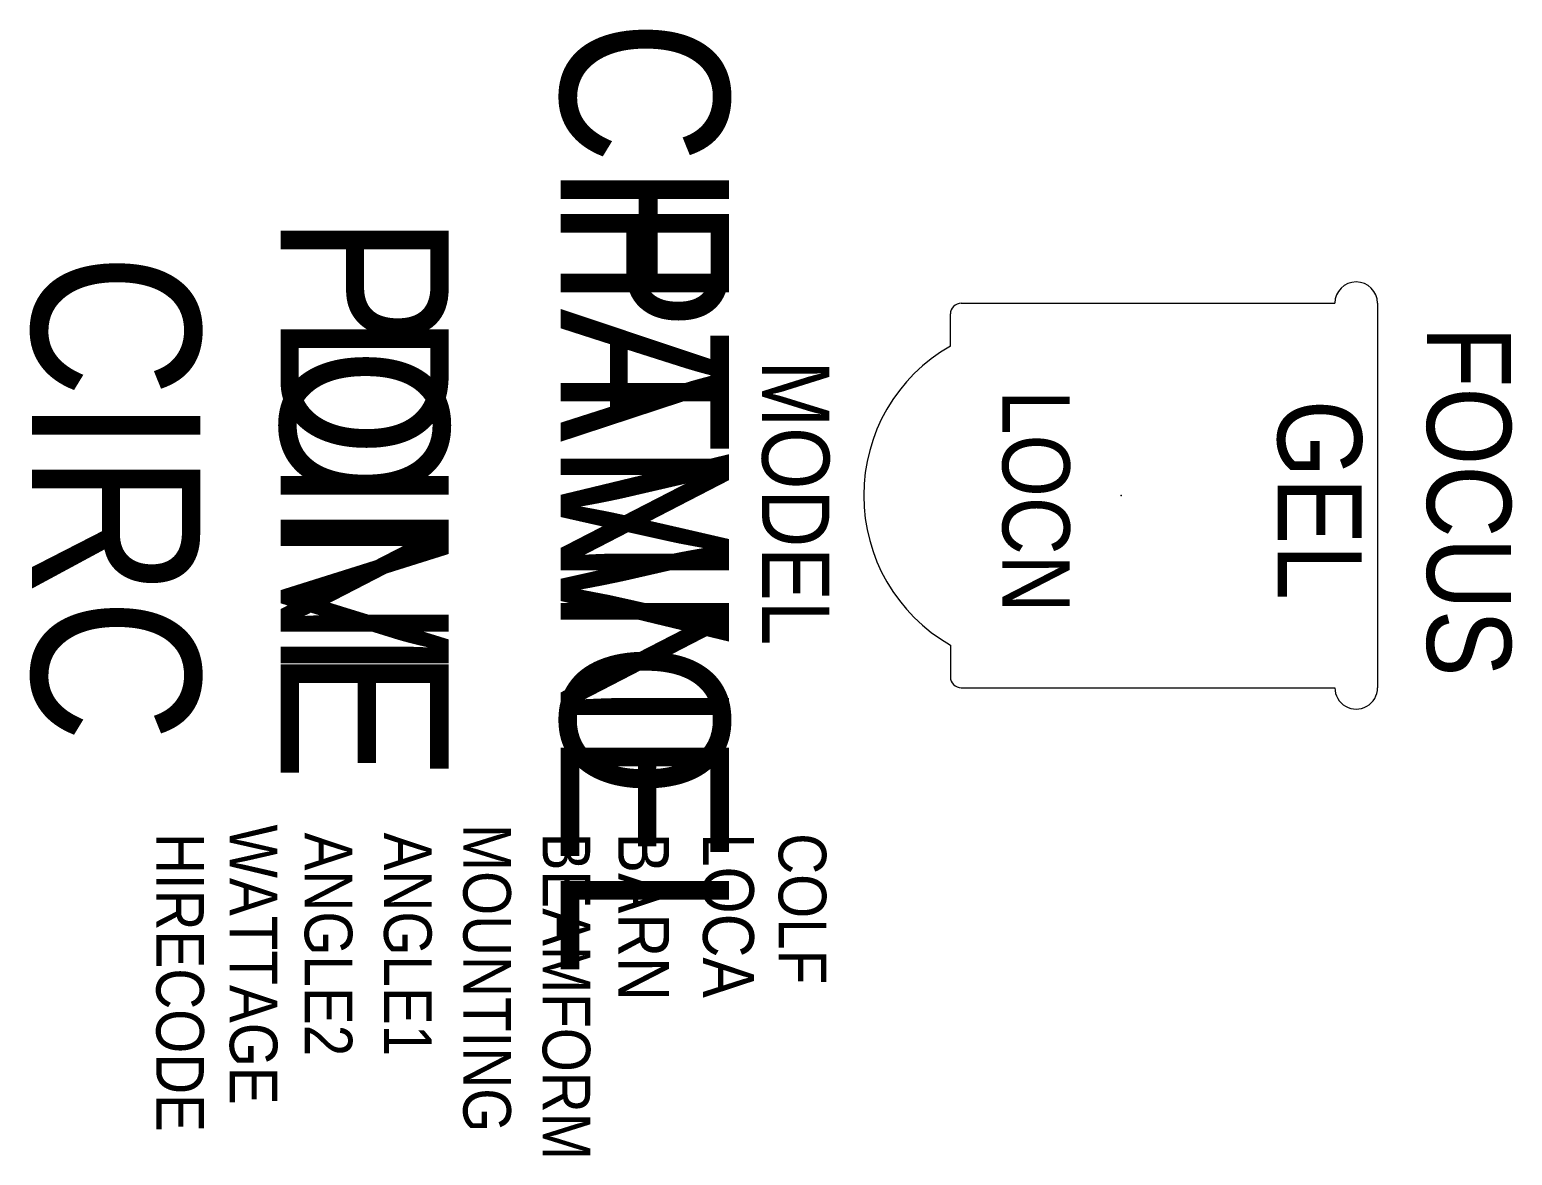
# Model space of a CAD drawing. Extents: x -1604 to -722, y -1372 to -703.
import ezdxf
from ezdxf.enums import TextEntityAlignment as Align

# ---------------------------------------------------------------- set-up
doc = ezdxf.new("R2010")
doc.units = 0
doc.header["$MEASUREMENT"] = 0
doc.layers.get('0').update_dxf_attribs({"linetype": 'CONTINUOUS'})
for name, color, linetype in [('CHANNEL', 3, 'CONTINUOUS'), ('CIRC', 6, 'CONTINUOUS'), ('DIMMER', 4, 'CONTINUOUS'), ('FOCUS', 2, 'CONTINUOUS'), ('GEL', 1, 'CONTINUOUS'), ('LANTERNS', 4, 'CONTINUOUS'), ('LOCATION', 7, 'CONTINUOUS'), ('MODEL', 6, 'CONTINUOUS'), ('PATCH', 5, 'CONTINUOUS'), ('PATCH2', 5, 'CONTINUOUS')]:
    doc.layers.add(name, color=color, linetype=linetype)

msp = doc.modelspace()

# ---------------------------------------------------------------- linework, layer by layer
for p, q in [((-1056.04, -890.99), (-1056.04, -871.94)), ((-1049.69, -865.59), (-827.44, -865.59)), ((-802.04, -865.59), (-802.04, -1094.19)), ((-1056.04, -1068.79), (-1056.04, -1087.84)), ((-1049.69, -1094.19), (-827.44, -1094.19))]:
    msp.add_line(p, q)
for centre, radius, start, end in [((-814.74, -865.59), 12.7, 0, 180), ((-1049.69, -871.94), 6.35, 89.99089, 180.00911), ((-1005.24, -979.89), 102.39, 119.74488, 240.25512), ((-1049.69, -1087.84), 6.35, 179.99089, 270.00911), ((-814.74, -1094.2), 12.7, 179.99178, 0.00822)]:
    msp.add_arc(centre, radius, start, end)
msp.add_point((-954.44, -979.89))

# ---------------------------------------------------------------- texts
at = {"layer": 'CHANNEL', "width": 0.89}
msp.add_attdef('CHANNEL', text='', height=100, rotation=270, dxfattribs=at).set_placement((-1287.77, -981.22), align=Align.CENTER)
at = {"layer": 'CIRC', "width": 0.89}
msp.add_attdef('CIRC', text='', height=100, rotation=270, dxfattribs=at).set_placement((-1602.22, -981.22), align=Align.CENTER)
at = {"layer": 'DIMMER', "width": 0.89}
msp.add_attdef('DIM', text='', height=100, rotation=270, dxfattribs=at).set_placement((-1454.44, -980.37), align=Align.CENTER)
at = {"layer": 'FOCUS', "color": 30, "width": 0.89}
msp.add_attdef('FOCUS', text='', height=50, rotation=270, dxfattribs=at).set_placement((-772.61, -983.4), align=Align.CENTER)
at = {"layer": 'GEL', "width": 0.89}
msp.add_attdef('GEL', text='', height=50, rotation=270, dxfattribs=at).set_placement((-861.44, -982.45), align=Align.CENTER)
at = {"layer": 'LANTERNS', "color": 0, "width": 0.89, "flags": 1}
for tag, p, s, height in [('WATTAGE', (-1484.64, -1175.5, 0.01), '1000', 28.305), ('ANGLE2', (-1440.08, -1180.35), '70', 28.305), ('ANGLE1', (-1392.91, -1180.35), '16', 28.305), ('MOUNTING', (-1345.74, -1175.15), 'STANDARD HOOK CLAMP', 28.3047), ('HIRECODE', (-1528.3, -1180.52), '', 28.3), ('BEAMFORM', (-1298.56, -1180.35), 'C', 28.3), ('BARN', (-1253.62, -1180.34), '1', 30.26), ('LOCA', (-1203.19, -1180.48), '', 30.26), ('COLF', (-1158.19, -1180.69), 'N', 28.3)]:
    msp.add_attdef(tag, p, s, height=height, rotation=270, dxfattribs=at)
at = {"layer": 'LOCATION', "width": 0.89}
msp.add_attdef('LOCN', text='', height=40, rotation=270, dxfattribs=at).set_placement((-1025.1, -983.3), align=Align.CENTER)
at = {"layer": 'MODEL', "width": 0.89}
msp.add_attdef('MODEL', text='8" Fresnel', height=40, rotation=270, dxfattribs=at).set_placement((-1168.04, -984.24), align=Align.CENTER)
at = {"layer": 'PATCH', "width": 0.89}
msp.add_attdef('PONE', text='', height=100, rotation=270, dxfattribs=at).set_placement((-1454.44, -981.22), align=Align.CENTER)
at = {"layer": 'PATCH2', "width": 0.89}
msp.add_attdef('PTWO', text='', height=100, rotation=270, dxfattribs=at).set_placement((-1287.77, -981.22), align=Align.CENTER)

doc.saveas('drawing.dxf')
